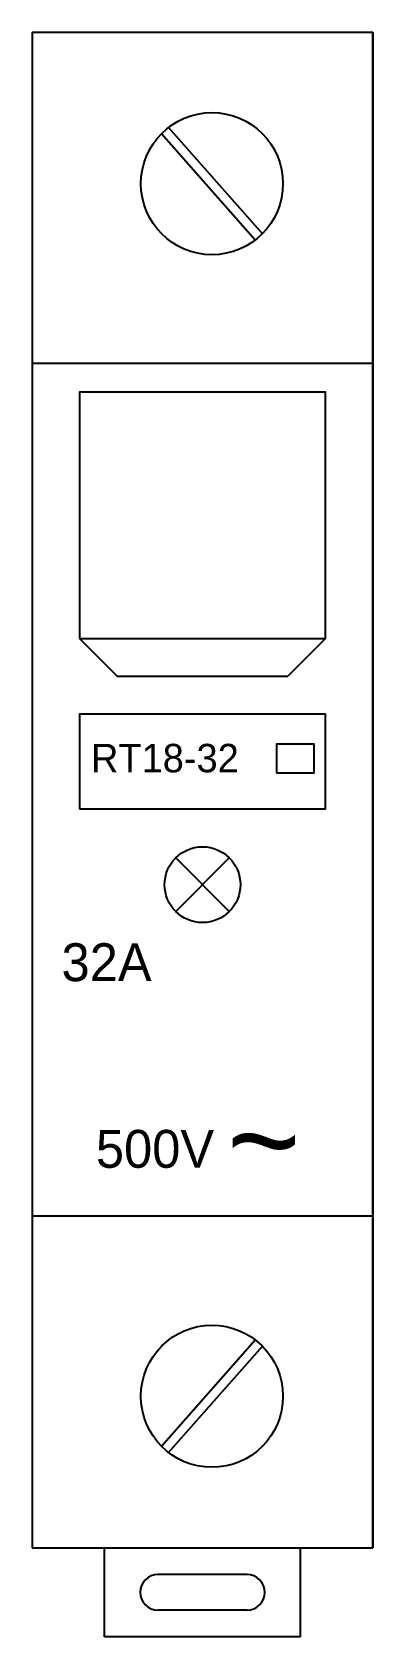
# Model space of a CAD drawing. Header units: millimetres. Extents: x 0 to 18, y 0 to 84.7.
import ezdxf

# ---------------------------------------------------------------- set-up
doc = ezdxf.new("R2010")
doc.units = ezdxf.units.MM
doc.layers.add('THIET BI DIEN', color=5, linetype='Continuous')
doc.styles.add('Binh', font='txt')

# ---------------------------------------------------------------- blocks, each defined once
blk = doc.blocks.new('CC')
at = {"layer": 'THIET BI DIEN'}
for p, q in [((-18, 62.5), (-18, -17.5)), ((-18, 62.5), (0, 62.5)), ((0, 45), (0, 62.5)), ((0, 62.5), (0, -17.5)), ((0, 45), (-18, 45)), ((0, -17.5), (0, 45)), ((0, 0), (-18, 0)), ((-18, -17.5), (0, -17.5)), ((-14.174, -22.203), (-14.174, -17.5)), ((-3.826, -22.203), (-3.826, -17.5)), ((-6.648, -18.911), (-11.352, -18.911)), ((-6.648, -20.792), (-11.352, -20.792)), ((-3.826, -22.203), (-14.174, -22.203))]:
    blk.add_line(p, q, dxfattribs=at)
at = {"layer": 'THIET BI DIEN', "color": 7}
for p, q in [((-11.162, 57.141), (-6.213, 51.528)), ((-10.787, 57.472), (-5.838, 51.859)), ((-15.5, 30.5), (-13.5, 28.5)), ((-2.5, 30.5), (-4.5, 28.5)), ((-13.5, 28.5), (-4.5, 28.5)), ((-10.414, 18.914), (-7.586, 16.086)), ((-7.586, 18.914), (-10.414, 16.086)), ((-11.162, -12.141), (-6.213, -6.528)), ((-10.787, -12.472), (-5.838, -6.859))]:
    blk.add_line(p, q, dxfattribs=at)
for points in [[(-15.5, 30.5), (-2.5, 30.5), (-2.5, 43.5), (-15.5, 43.5)], [(-15.5, 21.5), (-2.5, 21.5), (-2.5, 26.5), (-15.5, 26.5)], [(-5.086, 23.402), (-3.101, 23.402), (-3.101, 24.92), (-5.086, 24.92)]]:
    blk.add_lwpolyline(points, close=True, dxfattribs=at)
for centre, radius in [((-8.5, 54.5), 3.75), ((-9, 17.5), 2), ((-8.5, -9.5), 3.75)]:
    blk.add_circle(centre, radius, dxfattribs=at)
at = {"layer": 'THIET BI DIEN'}
for centre, start, end in [((-11.352, -19.852), 90, 270), ((-6.648, -19.852), 270, 90)]:
    blk.add_arc(centre, 0.941, start, end, dxfattribs=at)
at = {"layer": 'THIET BI DIEN', "color": 7}
for s, height, p in [('RT18-32', 1.5, (-14.889, 23.432)), ('32A', 2, (-16.445, 12.408))]:
    blk.add_text(s, height=height, dxfattribs=at).set_placement(p)
at = {"layer": 'THIET BI DIEN', "color": 7, "style": 'Binh'}
for s, height, p in [('500V', 2, (-14.63, 2.557)), ('~', 5, (-7.712, 1.538))]:
    blk.add_text(s, height=height, dxfattribs=at).set_placement(p)

msp = doc.modelspace()

# ---------------------------------------------------------------- block references
msp.add_blockref('CC', (18, 22.203))

doc.saveas('drawing.dxf')
